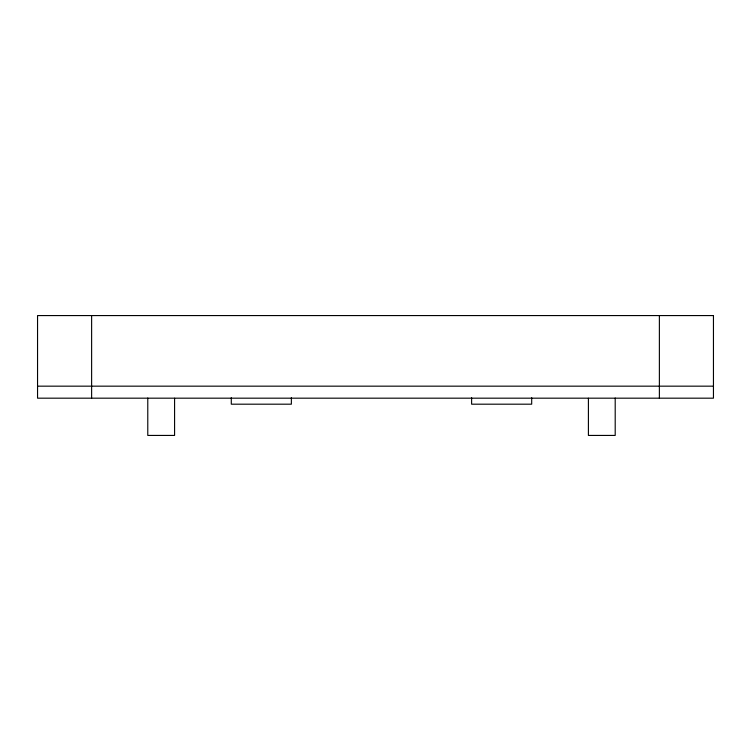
<?xml version="1.0" encoding="UTF-8"?>
<svg xmlns="http://www.w3.org/2000/svg" width="751" height="751" viewBox="0 0 751 751"><rect width="100%" height="100%" fill="white"/><g stroke="black" fill="none" stroke-linecap="round" stroke-linejoin="round"><path stroke-width="1.13" d="M37.55 386.164L713.45 386.164M659.378 315.57L659.378 398.18M615.2 398.03L615.2 435.43L588.408 435.43L588.408 398.218M531.689 397.758L531.689 404.188L471.609 404.188L471.609 397.758M291.369 397.758L291.369 404.188L231.289 404.188L231.289 397.758M174.579 398.218L174.579 435.43L147.778 435.43L147.778 398.03M91.622 315.57L91.622 398.18M713.45 315.57L37.55 315.57L37.55 398.18L713.45 398.18L713.45 315.57"/></g></svg>
